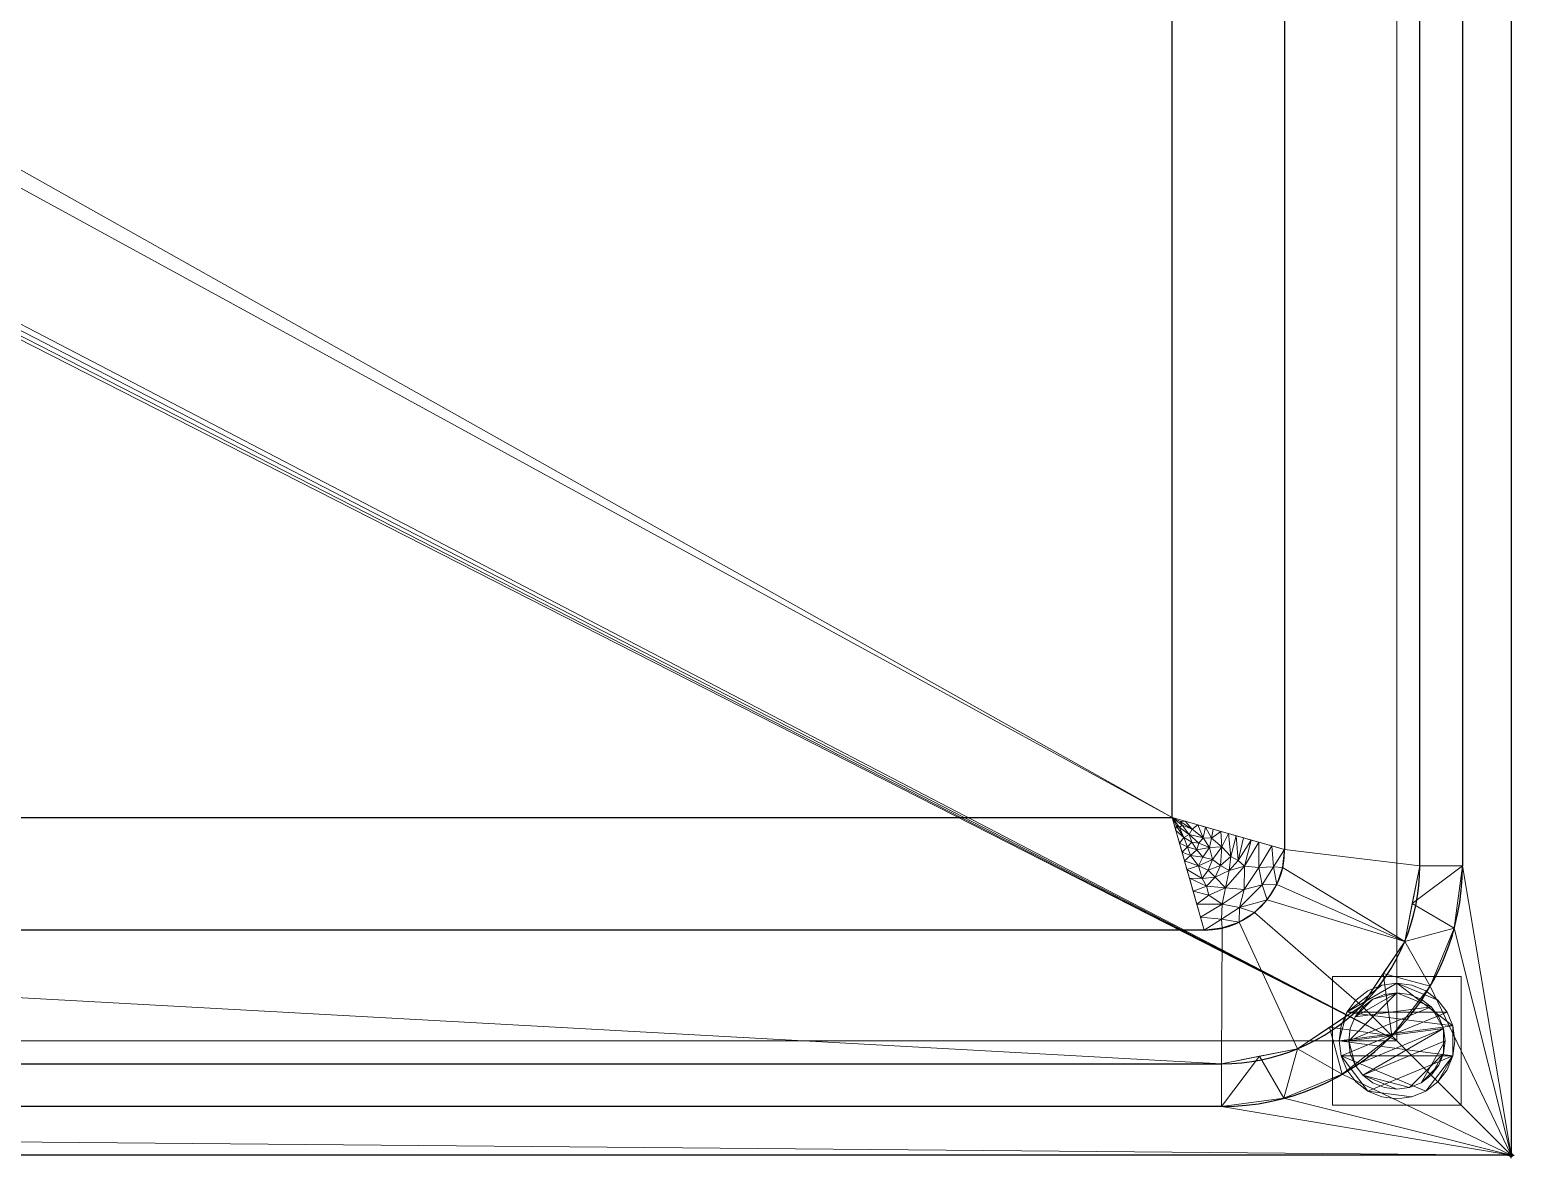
# Model space of a CAD drawing. Header units: millimetres. Extents: x -1 to 1801, y -701 to 1.
# Drawn here: x 1339.4 to 1801, y -701 to -350 of the extents above; entities that cross this region are included whole.
import ezdxf

# ---------------------------------------------------------------- set-up
doc = ezdxf.new("R2010")
doc.units = ezdxf.units.MM
doc.header["$PDMODE"] = 34
for name, color, linetype in [('IQ_200_2D', 1, 'Continuous'), ('IQ_200_3D', 1, 'Continuous'), ('IQ_204_2D', 7, 'Continuous'), ('IQ_INS_3D', 3, 'Continuous')]:
    doc.layers.add(name, color=color, linetype=linetype)

msp = doc.modelspace()

# ---------------------------------------------------------------- linework, layer by layer
at = {"layer": 'IQ_200_2D'}
for p, q in [((1800, 0), (1800, -700)), ((1800, -700), (0, -700))]:
    msp.add_line(p, q, dxfattribs=at)
at = {"layer": 'IQ_204_2D'}
for p, q in [((1771.61, -610), (1771.61, -110)), ((1784.89, -110), (1784.89, -610)), ((1729.59, -155), (1729.59, -605)), ((1694.59, -595), (1694.59, -165)), ((964.59, -595), (1694.59, -595)), ((1704.59, -630), (954.59, -630)), ((90, -671.61), (1710, -671.61)), ((1710, -684.89), (90, -684.89))]:
    msp.add_line(p, q, dxfattribs=at)
for centre, radius, end in [((1704.59, -605), 25, 0), ((1710, -610), 74.89, 360), ((1710, -610), 61.61, 360)]:
    msp.add_arc(centre, radius, 270, end, dxfattribs=at)
at = {"layer": 'IQ_INS_3D'}
msp.add_point((1800, -700), dxfattribs=at)

# ---------------------------------------------------------------- meshes
at = {"layer": 'IQ_200_3D', "lineweight": 18}
mesh = msp.add_polyface(dxfattribs=at)
corners = [(1800, 0, 850), (1800, -700, 850), (0, -700, 850), (0, 0, 850), (1764.5, -110, 850), (35.5, -110, 850), (35.5, -664.5, 850), (1764.5, -664.5, 850), (915, -84.5, 850), (914.49, -80.62, 850), (912.99, -77, 850), (910.61, -73.89, 850), (907.5, -71.51, 850), (903.88, -70.01, 850), (900, -69.5, 850), (896.12, -70.01, 850), (892.5, -71.51, 850), (889.39, -73.89, 850), (887.01, -77, 850), (885.51, -80.62, 850), (885, -84.5, 850), (885.51, -88.38, 850), (887.01, -92, 850), (889.39, -95.11, 850), (892.5, -97.49, 850), (896.12, -98.99, 850), (900, -99.5, 850), (903.88, -98.99, 850), (907.5, -97.49, 850), (910.61, -95.11, 850), (912.99, -92, 850), (914.49, -88.38, 850)]
mesh.append_faces([[corners[k] for k in face] for face in [(29, 4, 28), (28, 4, 27), (9, 4, 8), (8, 4, 31), (24, 5, 23), (21, 5, 20), (16, 3, 15), (18, 3, 17)]], dxfattribs={"vtx0": -1, "vtx1": -1})
mesh.append_faces([[corners[k] for k in face] for face in [(1, 7, 4, 0), (4, 30, 31), (0, 13, 14), (5, 25, 26), (3, 18, 19)]], dxfattribs={"vtx0": -1, "vtx2": -1})
mesh.append_faces([[corners[k] for k in face] for face in [(29, 30, 4), (10, 11, 0), (12, 13, 0), (11, 12, 0), (22, 23, 5), (24, 25, 5), (21, 22, 5), (16, 17, 3)]], dxfattribs={"vtx1": -1, "vtx2": -1})
mesh.append_faces([[corners[k] for k in face] for face in [(9, 10, 0, 4), (19, 20, 5, 3)]], dxfattribs={"vtx1": -1, "vtx2": -1, "vtx3": -1})
mesh.append_faces([[corners[k] for k in face] for face in [(26, 27, 4, 5), (6, 7, 1, 2), (5, 6, 2, 3), (14, 15, 3, 0)]], dxfattribs={"vtx1": -1, "vtx3": -1})
mesh = msp.add_polyface(dxfattribs=at)
corners = [(1800, -13, 1000), (1800, -13, 910), (1800, -13.34, 907.41), (1800, -14.34, 905), (1800, -15.93, 902.93), (1800, -18, 901.34), (1800, -20.41, 900.34), (1800, -23, 900), (1800, -700, 900), (1800, -700, 850), (1800, 0, 850), (1800, 0, 1000)]
mesh.append_faces([[corners[k] for k in face] for face in [(5, 10, 4)]], dxfattribs={"vtx0": -1, "vtx1": -1})
mesh.append_faces([[corners[k] for k in face] for face in [(10, 6, 7)]], dxfattribs={"vtx0": -1, "vtx2": -1})
mesh.append_faces([[corners[k] for k in face] for face in [(3, 4, 10), (2, 3, 10), (1, 2, 10), (5, 6, 10)]], dxfattribs={"vtx1": -1, "vtx2": -1})
mesh.append_faces([[corners[k] for k in face] for face in [(11, 0, 1, 10)]], dxfattribs={"vtx2": -1})
mesh.append_faces([[corners[k] for k in face] for face in [(7, 8, 9, 10)]], dxfattribs={"vtx3": -1})
mesh = msp.add_polyface(dxfattribs=at)
corners = [(1800, -700, 900), (1800, -23, 900), (0, -23, 900), (0, -700, 900), (90, -35.11, 900), (1710, -35.11, 900), (1729.38, -37.66, 900), (1747.44, -45.15, 900), (1762.95, -57.05, 900), (1774.85, -72.56, 900), (1782.34, -90.62, 900), (1784.89, -110, 900), (1784.89, -610, 900), (1782.34, -629.38, 900), (1774.85, -647.44, 900), (1762.95, -662.95, 900), (1747.44, -674.85, 900), (1729.38, -682.34, 900), (1710, -684.89, 900), (90, -684.89, 900), (70.62, -682.34, 900), (52.56, -674.85, 900), (37.05, -662.95, 900), (25.15, -647.44, 900), (17.66, -629.38, 900), (15.11, -610, 900), (15.11, -110, 900), (17.66, -90.62, 900), (25.15, -72.56, 900), (37.05, -57.05, 900), (52.56, -45.15, 900), (70.62, -37.66, 900)]
mesh.append_faces([[corners[k] for k in face] for face in [(9, 1, 8), (14, 0, 13), (31, 2, 30), (28, 2, 27), (21, 3, 20), (23, 3, 22)]], dxfattribs={"vtx0": -1, "vtx1": -1})
mesh.append_faces([[corners[k] for k in face] for face in [(1, 9, 10), (1, 11, 12, 0), (0, 14, 15), (0, 18, 19), (2, 28, 29), (3, 23, 24)]], dxfattribs={"vtx0": -1, "vtx2": -1})
mesh.append_faces([[corners[k] for k in face] for face in [(10, 11, 1), (5, 6, 1), (7, 8, 1), (6, 7, 1), (12, 13, 0), (15, 16, 0), (17, 18, 0), (16, 17, 0), (31, 4, 2), (29, 30, 2), (26, 27, 2), (21, 22, 3), (24, 25, 3)]], dxfattribs={"vtx1": -1, "vtx2": -1})
mesh.append_faces([[corners[k] for k in face] for face in [(4, 5, 1, 2), (25, 26, 2, 3), (19, 20, 3, 0)]], dxfattribs={"vtx1": -1, "vtx3": -1})
mesh = msp.add_polyface(dxfattribs=at)
corners = [(1710, -48.39, 890), (90, -48.39, 890), (66.42, -53.08, 890), (46.44, -66.44, 890), (33.08, -86.42, 890), (28.39, -110, 890), (28.39, -610, 890), (33.08, -633.58, 890), (46.44, -653.56, 890), (66.42, -666.92, 890), (90, -671.61, 890), (1710, -671.61, 890), (1733.58, -666.92, 890), (1753.56, -653.56, 890), (1766.92, -633.58, 890), (1771.61, -610, 890), (1771.61, -110, 890), (1766.92, -86.42, 890), (1753.56, -66.44, 890), (1733.58, -53.08, 890), (95.41, -130, 890), (845.41, -130, 890), (850.97, -130.63, 890), (856.26, -132.48, 890), (861, -135.46, 890), (864.96, -139.42, 890), (867.93, -144.16, 890), (869.78, -149.44, 890), (870.41, -155, 890), (870.41, -605, 890), (869.78, -610.56, 890), (867.93, -615.84, 890), (864.96, -620.58, 890), (861, -624.54, 890), (856.26, -627.52, 890), (850.97, -629.37, 890), (845.41, -630, 890), (95.41, -630, 890), (89.85, -629.37, 890), (84.56, -627.53, 890), (79.82, -624.55, 890), (75.86, -620.59, 890), (72.88, -615.85, 890), (71.03, -610.57, 890), (70.41, -605, 890), (70.41, -155, 890), (71.03, -149.44, 890), (72.88, -144.16, 890), (75.86, -139.42, 890), (79.82, -135.46, 890), (84.56, -132.48, 890), (89.84, -130.63, 890), (885, -84.5, 890), (885.51, -80.62, 890), (887.01, -77, 890), (889.39, -73.89, 890), (892.5, -71.51, 890), (896.12, -70.01, 890), (900, -69.5, 890), (903.88, -70.01, 890), (907.5, -71.51, 890), (910.61, -73.89, 890), (912.99, -77, 890), (914.49, -80.62, 890), (915, -84.5, 890), (914.49, -88.38, 890), (912.99, -92, 890), (910.61, -95.11, 890), (907.5, -97.49, 890), (903.88, -98.99, 890), (900, -99.5, 890), (896.12, -98.99, 890), (892.5, -97.49, 890), (889.39, -95.11, 890), (887.01, -92, 890), (885.51, -88.38, 890), (954.59, -130, 890), (1704.59, -130, 890), (1710.16, -130.63, 890), (1715.44, -132.48, 890), (1720.18, -135.46, 890), (1724.14, -139.42, 890), (1727.12, -144.16, 890), (1728.97, -149.44, 890), (1729.59, -155, 890), (1729.59, -605, 890), (1728.97, -610.57, 890), (1727.12, -615.85, 890), (1724.14, -620.59, 890), (1720.18, -624.55, 890), (1715.44, -627.53, 890), (1710.15, -629.37, 890), (1704.59, -630, 890), (954.59, -630, 890), (949.03, -629.37, 890), (943.74, -627.52, 890), (939, -624.54, 890), (935.04, -620.58, 890), (932.07, -615.84, 890), (930.22, -610.56, 890), (929.59, -605, 890), (929.59, -155, 890), (930.22, -149.44, 890), (932.07, -144.16, 890), (935.04, -139.42, 890), (939, -135.46, 890), (943.74, -132.48, 890), (949.03, -130.63, 890)]
mesh.append_faces([[corners[k] for k in face] for face in [(82, 16, 81), (65, 76, 64), (64, 76, 63), (63, 76, 62), (37, 10, 36), (38, 10, 37), (30, 99, 29), (42, 7, 41), (43, 7, 42), (45, 6, 44)]], dxfattribs={"vtx0": -1, "vtx1": -1})
mesh.append_faces([[corners[k] for k in face] for face in [(11, 93, 36, 10), (70, 26, 103, 69)]], dxfattribs={"vtx0": -1, "vtx1": -1, "vtx2": -1})
mesh.append_faces([[corners[k] for k in face] for face in [(12, 90, 91, 11), (15, 85, 86, 14), (16, 82, 83), (16, 83, 84), (27, 102, 103, 26), (28, 101, 102, 27), (78, 19, 0, 77), (68, 104, 105, 67), (69, 103, 104, 68), (0, 61, 62), (0, 59, 60), (0, 60, 61), (67, 105, 106), (9, 39, 40, 8), (8, 40, 41, 7), (5, 46, 47), (1, 56, 57), (1, 57, 58), (1, 54, 55), (1, 55, 56), (5, 48, 49, 4), (3, 50, 51, 2), (4, 49, 50, 3), (1, 20, 21), (5, 47, 48)]], dxfattribs={"vtx0": -1, "vtx2": -1})
mesh.append_faces([[corners[k] for k in face] for face in [(21, 53, 54, 1)]], dxfattribs={"vtx0": -1, "vtx2": -1, "vtx3": -1})
mesh.append_faces([[corners[k] for k in face] for face in [(11, 91, 92, 93), (29, 99, 100, 101)]], dxfattribs={"vtx0": -1, "vtx3": -1})
mesh.append_faces([[corners[k] for k in face] for face in [(87, 88, 14), (86, 87, 14), (70, 71, 26), (52, 53, 21), (28, 29, 101)]], dxfattribs={"vtx1": -1, "vtx2": -1})
mesh.append_faces([[corners[k] for k in face] for face in [(76, 77, 0, 62)]], dxfattribs={"vtx1": -1, "vtx2": -1, "vtx3": -1})
mesh.append_faces([[corners[k] for k in face] for face in [(13, 14, 88, 89), (12, 13, 89, 90), (84, 85, 15, 16), (93, 94, 35, 36), (95, 96, 33, 34), (94, 95, 34, 35), (97, 98, 31, 32), (98, 99, 30, 31), (96, 97, 32, 33), (79, 80, 17, 18), (80, 81, 16, 17), (106, 107, 66, 67), (78, 79, 18, 19), (107, 76, 65, 66), (58, 59, 0, 1), (38, 39, 9, 10), (43, 44, 6, 7), (45, 46, 5, 6), (71, 72, 25, 26), (72, 73, 24, 25), (74, 75, 22, 23), (73, 74, 23, 24), (75, 52, 21, 22), (51, 20, 1, 2)]], dxfattribs={"vtx1": -1, "vtx3": -1})
mesh = msp.add_polyface(dxfattribs=at)
corners = [(1764.5, -110, 480), (1764.5, -664.5, 480), (35.5, -664.5, 480), (35.5, -110, 480), (900, -224, 480), (903.88, -223.49, 480), (907.5, -221.99, 480), (910.61, -219.61, 480), (912.99, -216.5, 480), (914.49, -212.88, 480), (915, -209, 480), (914.49, -205.12, 480), (912.99, -201.5, 480), (910.61, -198.39, 480), (907.5, -196.01, 480), (903.88, -194.51, 480), (900, -194, 480), (896.12, -194.51, 480), (892.5, -196.01, 480), (889.39, -198.39, 480), (887.01, -201.5, 480), (885.51, -205.12, 480), (885, -209, 480), (885.51, -212.88, 480), (887.01, -216.5, 480), (889.39, -219.61, 480), (892.5, -221.99, 480), (896.12, -223.49, 480)]
mesh.append_faces([[corners[k] for k in face] for face in [(21, 3, 20), (13, 0, 12), (10, 0, 9), (5, 1, 4)]], dxfattribs={"vtx0": -1, "vtx1": -1})
mesh.append_faces([[corners[k] for k in face] for face in [(3, 21, 22), (3, 22, 23), (24, 2, 3, 23), (2, 24, 25), (2, 27, 4, 1), (0, 13, 14), (0, 10, 11), (1, 7, 8, 0)]], dxfattribs={"vtx0": -1, "vtx2": -1})
mesh.append_faces([[corners[k] for k in face] for face in [(17, 18, 3), (19, 20, 3), (18, 19, 3), (25, 26, 2), (26, 27, 2), (15, 16, 0), (14, 15, 0), (11, 12, 0), (6, 7, 1), (5, 6, 1), (8, 9, 0)]], dxfattribs={"vtx1": -1, "vtx2": -1})
mesh.append_faces([[corners[k] for k in face] for face in [(16, 17, 3, 0)]], dxfattribs={"vtx1": -1, "vtx3": -1})
mesh = msp.add_polyface(dxfattribs=at)
corners = [(1764.5, -110, 480), (1764.5, -110, 850), (1764.5, -664.5, 850), (1764.5, -664.5, 480)]
mesh.append_faces([[corners[k] for k in face] for face in [(0, 1, 2, 3)]])
mesh = msp.add_polyface(dxfattribs=at)
corners = [(1771.61, -610, 890), (1784.89, -610, 900), (1784.89, -110, 900), (1771.61, -110, 890)]
mesh.append_faces([[corners[k] for k in face] for face in [(0, 1, 2, 3)]])
mesh = msp.add_polyface(dxfattribs=at)
corners = [(1694.59, -595, 520), (1729.59, -605, 890), (1729.59, -155, 890), (1694.59, -165, 520)]
mesh.append_faces([[corners[k] for k in face] for face in [(0, 1, 2, 3)]])
mesh = msp.add_polyface(dxfattribs=at)
corners = [(964.59, -165, 520), (964.59, -595, 520), (1694.59, -595, 520), (1694.59, -165, 520), (1009.19, -244, 520), (1000.13, -242.81, 520), (991.69, -239.31, 520), (984.44, -233.75, 520), (978.88, -226.5, 520), (975.38, -218.06, 520), (974.19, -209, 520), (975.38, -199.94, 520), (978.88, -191.5, 520), (984.44, -184.25, 520), (991.69, -178.69, 520), (1000.13, -175.19, 520), (1009.19, -174, 520), (1018.24, -175.19, 520), (1026.69, -178.69, 520), (1033.93, -184.25, 520), (1039.5, -191.5, 520), (1042.99, -199.94, 520), (1044.19, -209, 520), (1042.99, -218.06, 520), (1039.5, -226.5, 520), (1033.93, -233.75, 520), (1026.69, -239.31, 520), (1018.24, -242.81, 520)]
mesh.append_faces([[corners[k] for k in face] for face in [(6, 1, 5), (27, 1, 26), (14, 0, 13), (19, 3, 18)]], dxfattribs={"vtx0": -1, "vtx1": -1})
mesh.append_faces([[corners[k] for k in face] for face in [(1, 8, 9), (1, 6, 7), (1, 7, 8), (2, 24, 25), (3, 23, 24, 2), (0, 10, 11), (0, 11, 12), (0, 14, 15), (3, 19, 20), (3, 20, 21), (0, 16, 17, 3)]], dxfattribs={"vtx0": -1, "vtx2": -1})
mesh.append_faces([[corners[k] for k in face] for face in [(4, 5, 1), (27, 4, 1), (22, 23, 3), (12, 13, 0), (15, 16, 0), (17, 18, 3), (21, 22, 3)]], dxfattribs={"vtx1": -1, "vtx2": -1})
mesh.append_faces([[corners[k] for k in face] for face in [(0, 1, 9, 10), (25, 26, 1, 2)]], dxfattribs={"vtx1": -1, "vtx3": -1})
mesh = msp.add_polyface(dxfattribs=at)
corners = [(964.59, -595, 520), (954.59, -630, 890), (1704.59, -630, 890), (1694.59, -595, 520)]
mesh.append_faces([[corners[k] for k in face] for face in [(0, 1, 2, 3)]])
mesh = msp.add_polyface(dxfattribs=at)
corners = [(1729.59, -605, 890), (1694.59, -595, 520), (1694.59, -595, 520), (1694.59, -595, 520), (1694.59, -595, 520), (1694.59, -595, 520), (1694.59, -595, 520), (1694.59, -595, 520), (1694.59, -595, 520), (1704.59, -630, 890), (1710.15, -629.37, 890), (1715.44, -627.53, 890), (1720.18, -624.55, 890), (1724.14, -620.59, 890), (1727.12, -615.85, 890), (1728.97, -610.57, 890), (1700, -613.92, 720), (1712.09, -600, 705), (1721.55, -602.7, 805), (1696.89, -603.04, 605), (1702.63, -597.3, 605), (1702.3, -621.96, 805), (1699.85, -600.26, 590.31), (1717.01, -617.42, 819.71), (1695.74, -599.02, 562.5), (1698.61, -596.15, 562.5), (1703.44, -625.98, 847.5), (1725.57, -603.85, 847.5), (1696.94, -598.14, 557.25), (1697.73, -597.35, 557.25), (1715.55, -623.03, 852.75), (1722.62, -615.96, 852.75), (1698.44, -608.48, 662.5), (1707.19, -608.02, 691.25), (1716.82, -601.35, 755), (1712.89, -607.16, 730), (1707.94, -613.52, 737.42), (1717.09, -610.11, 778.87), (1698.2, -601.27, 589.69), (1702.23, -605.1, 640.37), (1707.36, -598.65, 655), (1704.2, -601.32, 630), (1700.86, -598.6, 589.69), (1710.11, -622.01, 820.32), (1711.17, -616.85, 780.66), (1701.15, -617.94, 762.5), (1721.6, -610.53, 820.31), (1699.33, -604.15, 620.06), (1697.67, -605.76, 633.75), (1700.35, -606.81, 648.13), (1702.77, -610, 685.26), (1700.69, -602.67, 612.97), (1702.94, -602.97, 629.17), (1706.19, -604.38, 661.46), (1710.02, -604.13, 692.53), (1706.86, -601.45, 654.42), (1695.83, -597.54, 547.6), (1697.14, -596.24, 547.6), (1709.92, -626.58, 862.41), (1726.17, -610.33, 862.4), (1714.46, -600.68, 730), (1709.6, -609.89, 719.89), (1712.33, -611.52, 749.18), (1705.82, -611.38, 709.58), (1703.98, -613.95, 725.94), (1705.3, -616.4, 752.86), (1705.96, -619.21, 781.54), (1715.13, -608.36, 754.46), (1719.19, -602.03, 780), (1705, -597.97, 630), (1704.13, -607.34, 668.1), (1699.22, -611.2, 691.25), (1709.73, -599.32, 680)]
mesh.append_faces([[corners[k] for k in face] for face in [(56, 28, 6), (57, 25, 1), (29, 57, 3)]], dxfattribs={"vtx0": -1})
mesh.append_faces([[corners[k] for k in face] for face in [(14, 31, 13), (12, 30, 11), (19, 38, 24), (45, 65, 16), (18, 46, 27), (32, 49, 48), (15, 59, 14), (60, 67, 34), (40, 55, 72), (16, 64, 71)]], dxfattribs={"vtx0": -1, "vtx1": -1})
mesh.append_faces([[corners[k] for k in face] for face in [(56, 24, 38), (42, 22, 41), (54, 61, 35), (59, 31, 14), (30, 13, 31), (38, 19, 47), (39, 47, 49), (22, 42, 29), (54, 33, 61), (23, 43, 30), (23, 30, 31), (59, 27, 46), (22, 28, 38), (29, 28, 22), (23, 31, 46), (41, 20, 42), (50, 49, 32), (37, 46, 18), (63, 50, 64), (67, 62, 37), (23, 44, 43), (36, 62, 61), (65, 45, 66), (44, 23, 37), (47, 39, 51), (53, 52, 39), (70, 39, 49), (53, 70, 33), (54, 53, 33), (51, 39, 52), (57, 29, 42), (58, 30, 43), (21, 43, 66), (62, 36, 44), (23, 46, 37), (64, 16, 65), (22, 38, 51), (48, 49, 47), (33, 70, 50), (63, 61, 33), (50, 71, 64), (47, 51, 38), (41, 22, 52), (51, 52, 22), (53, 41, 52), (53, 55, 41), (54, 72, 55), (55, 53, 54), (35, 61, 62), (69, 41, 55), (28, 56, 38), (25, 57, 42), (26, 58, 43), (30, 58, 11), (31, 59, 46), (54, 35, 17), (36, 61, 63), (35, 62, 67), (37, 62, 44), (36, 63, 64), (50, 63, 33), (65, 36, 64), (65, 44, 36), (44, 65, 66), (44, 66, 43), (35, 67, 60), (37, 68, 67), (50, 70, 49), (39, 70, 53)]], dxfattribs={"vtx0": -1, "vtx1": -1, "vtx2": -1})
mesh.append_faces([[corners[k] for k in face] for face in [(58, 9, 10), (30, 12, 13), (59, 15, 0), (58, 26, 9), (67, 68, 34), (47, 19, 48), (66, 45, 21), (37, 18, 68), (50, 32, 71), (54, 17, 72)]], dxfattribs={"vtx0": -1, "vtx2": -1})
mesh.append_faces([[corners[k] for k in face] for face in [(8, 24, 56)]], dxfattribs={"vtx1": -1})
mesh.append_faces([[corners[k] for k in face] for face in [(60, 17, 35), (20, 25, 42), (10, 11, 58), (21, 26, 43), (0, 27, 59), (40, 69, 55), (69, 20, 41)]], dxfattribs={"vtx1": -1, "vtx2": -1})
mesh.append_faces([[corners[k] for k in face] for face in [(29, 5, 28)]], dxfattribs={"vtx2": -1})
mesh = msp.add_polyface(dxfattribs=at)
corners = [(1771.61, -610, 890), (1766.92, -633.58, 890), (1753.56, -653.56, 890), (1733.58, -666.92, 890), (1710, -671.61, 890), (1710, -684.89, 900), (1729.38, -682.34, 900), (1747.44, -674.85, 900), (1762.95, -662.95, 900), (1774.85, -647.44, 900), (1782.34, -629.38, 900), (1784.89, -610, 900), (1721.79, -669.26, 890), (1743.57, -660.24, 890), (1760.24, -643.57, 890), (1769.26, -621.79, 890)]
mesh.append_faces([[corners[k] for k in face] for face in [(15, 11, 0)]], dxfattribs={"vtx0": -1})
mesh.append_faces([[corners[k] for k in face] for face in [(6, 12, 5), (13, 8, 2), (8, 13, 7), (9, 14, 8), (2, 8, 14)]], dxfattribs={"vtx0": -1, "vtx1": -1})
mesh.append_faces([[corners[k] for k in face] for face in [(3, 6, 7), (6, 3, 12), (15, 10, 11), (9, 1, 14)]], dxfattribs={"vtx0": -1, "vtx2": -1})
mesh.append_faces([[corners[k] for k in face] for face in [(4, 5, 12)]], dxfattribs={"vtx1": -1})
mesh.append_faces([[corners[k] for k in face] for face in [(13, 3, 7), (15, 1, 10), (9, 10, 1)]], dxfattribs={"vtx1": -1, "vtx2": -1})
mesh = msp.add_polyface(dxfattribs=at)
corners = [(1744.5, -644.5, 850), (1744.5, -684.5, 850), (1784.5, -684.5, 850), (1784.5, -644.5, 850)]
mesh.append_faces([[corners[k] for k in face] for face in [(0, 1, 2, 3)]])
mesh = msp.add_polyface(dxfattribs=at)
corners = [(1784.5, -684.5, 75), (1744.5, -684.5, 75), (1744.5, -644.5, 75), (1784.5, -644.5, 75)]
mesh.append_faces([[corners[k] for k in face] for face in [(0, 1, 2, 3)]])
mesh = msp.add_polyface(dxfattribs=at)
corners = [(1784.5, -644.5, 850), (1784.5, -644.5, 75), (1744.5, -644.5, 75), (1744.5, -644.5, 850)]
mesh.append_faces([[corners[k] for k in face] for face in [(0, 1, 2, 3)]])
mesh = msp.add_polyface(dxfattribs=at)
corners = [(1744.5, -644.5, 850), (1744.5, -644.5, 75), (1744.5, -684.5, 75), (1744.5, -684.5, 850)]
mesh.append_faces([[corners[k] for k in face] for face in [(0, 1, 2, 3)]])
mesh = msp.add_polyface(dxfattribs=at)
corners = [(1784.5, -684.5, 850), (1784.5, -684.5, 75), (1784.5, -644.5, 75), (1784.5, -644.5, 850)]
mesh.append_faces([[corners[k] for k in face] for face in [(0, 1, 2, 3)]])
mesh = msp.add_polyface(dxfattribs=at)
corners = [(1746.5, -664.5, 5), (1747.11, -669.16, 5), (1748.91, -673.5, 5), (1751.77, -677.23, 5), (1755.5, -680.09, 5), (1759.84, -681.89, 5), (1764.5, -682.5, 5), (1769.16, -681.89, 5), (1773.5, -680.09, 5), (1777.23, -677.23, 5), (1780.09, -673.5, 5), (1781.89, -669.16, 5), (1782.5, -664.5, 5), (1781.89, -659.84, 5), (1780.09, -655.5, 5), (1777.23, -651.77, 5), (1773.5, -648.91, 5), (1769.16, -647.11, 5), (1764.5, -646.5, 5), (1759.84, -647.11, 5), (1755.5, -648.91, 5), (1751.77, -651.77, 5), (1748.91, -655.5, 5), (1747.11, -659.84, 5)]
mesh.append_faces([[corners[k] for k in face] for face in [(11, 8, 9, 10)]], dxfattribs={"vtx0": -1})
mesh.append_faces([[corners[k] for k in face] for face in [(4, 7, 8, 11), (11, 0, 1, 4), (13, 18, 19, 22)]], dxfattribs={"vtx0": -1, "vtx2": -1, "vtx3": -1})
mesh.append_faces([[corners[k] for k in face] for face in [(0, 11, 12, 13)]], dxfattribs={"vtx0": -1, "vtx3": -1})
mesh.append_faces([[corners[k] for k in face] for face in [(2, 3, 4, 1), (16, 17, 18, 15)]], dxfattribs={"vtx2": -1})
mesh.append_faces([[corners[k] for k in face] for face in [(13, 14, 15, 18), (22, 23, 0, 13)]], dxfattribs={"vtx2": -1, "vtx3": -1})
mesh.append_faces([[corners[k] for k in face] for face in [(4, 5, 6, 7), (19, 20, 21, 22)]], dxfattribs={"vtx3": -1})
mesh = msp.add_polyface(dxfattribs=at)
corners = [(1746.5, -664.5, 0), (1747.11, -659.84, 0), (1748.91, -655.5, 0), (1751.77, -651.77, 0), (1755.5, -648.91, 0), (1759.84, -647.11, 0), (1764.5, -646.5, 0), (1769.16, -647.11, 0), (1773.5, -648.91, 0), (1777.23, -651.77, 0), (1780.09, -655.5, 0), (1781.89, -659.84, 0), (1782.5, -664.5, 0), (1781.89, -669.16, 0), (1780.09, -673.5, 0), (1777.23, -677.23, 0), (1773.5, -680.09, 0), (1769.16, -681.89, 0), (1764.5, -682.5, 0), (1759.84, -681.89, 0), (1755.5, -680.09, 0), (1751.77, -677.23, 0), (1748.91, -673.5, 0), (1747.11, -669.16, 0)]
mesh.append_faces([[corners[k] for k in face] for face in [(2, 0, 1), (15, 13, 14), (13, 11, 12)]], dxfattribs={"vtx0": -1})
mesh.append_faces([[corners[k] for k in face] for face in [(16, 23, 13, 15)]], dxfattribs={"vtx0": -1, "vtx1": -1, "vtx2": -1})
mesh.append_faces([[corners[k] for k in face] for face in [(2, 10, 23, 0)]], dxfattribs={"vtx0": -1, "vtx1": -1, "vtx3": -1})
mesh.append_faces([[corners[k] for k in face] for face in [(2, 5, 6)]], dxfattribs={"vtx0": -1, "vtx2": -1})
mesh.append_faces([[corners[k] for k in face] for face in [(23, 10, 11, 13), (23, 16, 17, 20)]], dxfattribs={"vtx0": -1, "vtx2": -1, "vtx3": -1})
mesh.append_faces([[corners[k] for k in face] for face in [(9, 10, 2, 6)]], dxfattribs={"vtx1": -1, "vtx2": -1, "vtx3": -1})
mesh.append_faces([[corners[k] for k in face] for face in [(3, 4, 5, 2), (18, 19, 20, 17)]], dxfattribs={"vtx2": -1})
mesh.append_faces([[corners[k] for k in face] for face in [(6, 7, 8, 9), (20, 21, 22, 23)]], dxfattribs={"vtx3": -1})
mesh = msp.add_polyface(dxfattribs=at)
corners = [(1746.5, -664.5, 5), (1747.11, -659.84, 5), (1748.91, -655.5, 5), (1751.77, -651.77, 5), (1755.5, -648.91, 5), (1759.84, -647.11, 5), (1764.5, -646.5, 5), (1769.16, -647.11, 5), (1773.5, -648.91, 5), (1777.23, -651.77, 5), (1780.09, -655.5, 5), (1781.89, -659.84, 5), (1782.5, -664.5, 5), (1782.5, -664.5, 0), (1781.89, -659.84, 0), (1780.09, -655.5, 0), (1777.23, -651.77, 0), (1773.5, -648.91, 0), (1769.16, -647.11, 0), (1764.5, -646.5, 0), (1759.84, -647.11, 0), (1755.5, -648.91, 0), (1751.77, -651.77, 0), (1748.91, -655.5, 0), (1747.11, -659.84, 0), (1746.5, -664.5, 0)]
mesh.append_faces([[corners[k] for k in face] for face in [(13, 14, 11, 12), (0, 1, 24, 25)]], dxfattribs={"vtx1": -1})
mesh.append_faces([[corners[k] for k in face] for face in [(14, 15, 10, 11), (16, 17, 8, 9), (15, 16, 9, 10), (17, 18, 7, 8), (6, 7, 18, 19), (19, 20, 5, 6), (20, 21, 4, 5), (22, 23, 2, 3), (21, 22, 3, 4), (23, 24, 1, 2)]], dxfattribs={"vtx1": -1, "vtx3": -1})
mesh = msp.add_polyface(dxfattribs=at)
corners = [(1749.5, -664.5, 75), (1750.01, -668.38, 75), (1751.51, -672, 75), (1753.89, -675.11, 75), (1757, -677.49, 75), (1760.62, -678.99, 75), (1764.5, -679.5, 75), (1768.38, -678.99, 75), (1772, -677.49, 75), (1775.11, -675.11, 75), (1777.49, -672, 75), (1778.99, -668.38, 75), (1779.5, -664.5, 75), (1778.99, -660.62, 75), (1777.49, -657, 75), (1775.11, -653.89, 75), (1772, -651.51, 75), (1768.38, -650.01, 75), (1764.5, -649.5, 75), (1760.62, -650.01, 75), (1757, -651.51, 75), (1753.89, -653.89, 75), (1751.51, -657, 75), (1750.01, -660.62, 75)]
mesh.append_faces([[corners[k] for k in face] for face in [(10, 8, 9), (22, 20, 21)]], dxfattribs={"vtx0": -1})
mesh.append_faces([[corners[k] for k in face] for face in [(7, 3, 6)]], dxfattribs={"vtx0": -1, "vtx1": -1})
mesh.append_faces([[corners[k] for k in face] for face in [(22, 15, 18, 20)]], dxfattribs={"vtx0": -1, "vtx1": -1, "vtx2": -1, "vtx3": -1})
mesh.append_faces([[corners[k] for k in face] for face in [(13, 2, 3, 12)]], dxfattribs={"vtx0": -1, "vtx2": -1})
mesh.append_faces([[corners[k] for k in face] for face in [(3, 7, 8, 12)]], dxfattribs={"vtx0": -1, "vtx2": -1, "vtx3": -1})
mesh.append_faces([[corners[k] for k in face] for face in [(17, 18, 15, 16), (19, 20, 18)]], dxfattribs={"vtx1": -1})
mesh.append_faces([[corners[k] for k in face] for face in [(11, 12, 8, 10)]], dxfattribs={"vtx1": -1, "vtx2": -1})
mesh.append_faces([[corners[k] for k in face] for face in [(4, 5, 6, 3)]], dxfattribs={"vtx2": -1})
mesh.append_faces([[corners[k] for k in face] for face in [(0, 1, 2, 13), (13, 14, 15, 0), (22, 23, 0, 15)]], dxfattribs={"vtx2": -1, "vtx3": -1})
mesh = msp.add_polyface(dxfattribs=at)
corners = [(1749.5, -664.5, 5), (1750.01, -660.62, 5), (1751.51, -657, 5), (1753.89, -653.89, 5), (1757, -651.51, 5), (1760.62, -650.01, 5), (1764.5, -649.5, 5), (1768.38, -650.01, 5), (1772, -651.51, 5), (1775.11, -653.89, 5), (1777.49, -657, 5), (1778.99, -660.62, 5), (1779.5, -664.5, 5), (1778.99, -668.38, 5), (1777.49, -672, 5), (1775.11, -675.11, 5), (1772, -677.49, 5), (1768.38, -678.99, 5), (1764.5, -679.5, 5), (1760.62, -678.99, 5), (1757, -677.49, 5), (1753.89, -675.11, 5), (1751.51, -672, 5), (1750.01, -668.38, 5)]
mesh.append_faces([[corners[k] for k in face] for face in [(9, 6, 7, 8), (4, 2, 3), (15, 13, 14)]], dxfattribs={"vtx0": -1})
mesh.append_faces([[corners[k] for k in face] for face in [(18, 21, 17)]], dxfattribs={"vtx0": -1, "vtx1": -1})
mesh.append_faces([[corners[k] for k in face] for face in [(22, 0, 11, 21)]], dxfattribs={"vtx0": -1, "vtx1": -1, "vtx2": -1})
mesh.append_faces([[corners[k] for k in face] for face in [(0, 6, 9, 11), (21, 11, 13, 17)]], dxfattribs={"vtx0": -1, "vtx1": -1, "vtx2": -1, "vtx3": -1})
mesh.append_faces([[corners[k] for k in face] for face in [(23, 0, 22), (12, 13, 11)]], dxfattribs={"vtx1": -1})
mesh.append_faces([[corners[k] for k in face] for face in [(16, 17, 13, 15)]], dxfattribs={"vtx1": -1, "vtx2": -1})
mesh.append_faces([[corners[k] for k in face] for face in [(9, 10, 11)]], dxfattribs={"vtx2": -1})
mesh.append_faces([[corners[k] for k in face] for face in [(4, 5, 6, 2), (0, 1, 2, 6)]], dxfattribs={"vtx2": -1, "vtx3": -1})
mesh.append_faces([[corners[k] for k in face] for face in [(18, 19, 20, 21)]], dxfattribs={"vtx3": -1})
mesh = msp.add_polyface(dxfattribs=at)
corners = [(1749.5, -664.5, 75), (1750.01, -660.62, 75), (1751.51, -657, 75), (1753.89, -653.89, 75), (1757, -651.51, 75), (1760.62, -650.01, 75), (1764.5, -649.5, 75), (1768.38, -650.01, 75), (1772, -651.51, 75), (1775.11, -653.89, 75), (1777.49, -657, 75), (1778.99, -660.62, 75), (1779.5, -664.5, 75), (1779.5, -664.5, 5), (1778.99, -660.62, 5), (1777.49, -657, 5), (1775.11, -653.89, 5), (1772, -651.51, 5), (1768.38, -650.01, 5), (1764.5, -649.5, 5), (1760.62, -650.01, 5), (1757, -651.51, 5), (1753.89, -653.89, 5), (1751.51, -657, 5), (1750.01, -660.62, 5), (1749.5, -664.5, 5)]
mesh.append_faces([[corners[k] for k in face] for face in [(1, 24, 25, 0)]], dxfattribs={"vtx0": -1})
mesh.append_faces([[corners[k] for k in face] for face in [(8, 17, 18, 7), (9, 16, 17, 8), (7, 18, 19, 6), (15, 10, 11, 14), (5, 20, 21, 4), (4, 21, 22, 3), (2, 23, 24, 1), (3, 22, 23, 2), (20, 5, 6, 19)]], dxfattribs={"vtx0": -1, "vtx2": -1})
mesh.append_faces([[corners[k] for k in face] for face in [(13, 14, 11, 12)]], dxfattribs={"vtx1": -1})
mesh.append_faces([[corners[k] for k in face] for face in [(9, 10, 15, 16)]], dxfattribs={"vtx1": -1, "vtx3": -1})
mesh = msp.add_polyface(dxfattribs=at)
corners = [(1764.5, -664.5, 480), (1764.5, -664.5, 850), (35.5, -664.5, 850), (35.5, -664.5, 480)]
mesh.append_faces([[corners[k] for k in face] for face in [(0, 1, 2, 3)]])
mesh = msp.add_polyface(dxfattribs=at)
corners = [(1782.5, -664.5, 5), (1781.89, -669.16, 5), (1780.09, -673.5, 5), (1777.23, -677.23, 5), (1773.5, -680.09, 5), (1769.16, -681.89, 5), (1764.5, -682.5, 5), (1759.84, -681.89, 5), (1755.5, -680.09, 5), (1751.77, -677.23, 5), (1748.91, -673.5, 5), (1747.11, -669.16, 5), (1746.5, -664.5, 5), (1746.5, -664.5, 0), (1747.11, -669.16, 0), (1748.91, -673.5, 0), (1751.77, -677.23, 0), (1755.5, -680.09, 0), (1759.84, -681.89, 0), (1764.5, -682.5, 0), (1769.16, -681.89, 0), (1773.5, -680.09, 0), (1777.23, -677.23, 0), (1780.09, -673.5, 0), (1781.89, -669.16, 0), (1782.5, -664.5, 0)]
mesh.append_faces([[corners[k] for k in face] for face in [(13, 14, 11, 12), (0, 1, 24, 25)]], dxfattribs={"vtx1": -1})
mesh.append_faces([[corners[k] for k in face] for face in [(14, 15, 10, 11), (16, 17, 8, 9), (15, 16, 9, 10), (17, 18, 7, 8), (6, 7, 18, 19), (19, 20, 5, 6), (20, 21, 4, 5), (22, 23, 2, 3), (21, 22, 3, 4), (23, 24, 1, 2)]], dxfattribs={"vtx1": -1, "vtx3": -1})
mesh = msp.add_polyface(dxfattribs=at)
corners = [(1779.5, -664.5, 75), (1778.99, -668.38, 75), (1777.49, -672, 75), (1775.11, -675.11, 75), (1772, -677.49, 75), (1768.38, -678.99, 75), (1764.5, -679.5, 75), (1760.62, -678.99, 75), (1757, -677.49, 75), (1753.89, -675.11, 75), (1751.51, -672, 75), (1750.01, -668.38, 75), (1749.5, -664.5, 75), (1749.5, -664.5, 5), (1750.01, -668.38, 5), (1751.51, -672, 5), (1753.89, -675.11, 5), (1757, -677.49, 5), (1760.62, -678.99, 5), (1764.5, -679.5, 5), (1768.38, -678.99, 5), (1772, -677.49, 5), (1775.11, -675.11, 5), (1777.49, -672, 5), (1778.99, -668.38, 5), (1779.5, -664.5, 5)]
mesh.append_faces([[corners[k] for k in face] for face in [(1, 24, 25, 0)]], dxfattribs={"vtx0": -1})
mesh.append_faces([[corners[k] for k in face] for face in [(11, 14, 15, 10), (10, 15, 16, 9), (8, 17, 18, 7), (9, 16, 17, 8), (7, 18, 19, 6), (5, 20, 21, 4), (4, 21, 22, 3), (2, 23, 24, 1), (3, 22, 23, 2), (20, 5, 6, 19)]], dxfattribs={"vtx0": -1, "vtx2": -1})
mesh.append_faces([[corners[k] for k in face] for face in [(12, 13, 14, 11)]], dxfattribs={"vtx2": -1})
mesh = msp.add_polyface(dxfattribs=at)
corners = [(90, -671.61, 890), (90, -684.89, 900), (1710, -684.89, 900), (1710, -671.61, 890)]
mesh.append_faces([[corners[k] for k in face] for face in [(0, 1, 2, 3)]])
mesh = msp.add_polyface(dxfattribs=at)
corners = [(1744.5, -684.5, 850), (1744.5, -684.5, 75), (1784.5, -684.5, 75), (1784.5, -684.5, 850)]
mesh.append_faces([[corners[k] for k in face] for face in [(0, 1, 2, 3)]])
mesh = msp.add_polyface(dxfattribs=at)
corners = [(1800, -700, 900), (0, -700, 900), (0, -700, 850), (1800, -700, 850)]
mesh.append_faces([[corners[k] for k in face] for face in [(0, 1, 2, 3)]])

doc.saveas('drawing.dxf')
